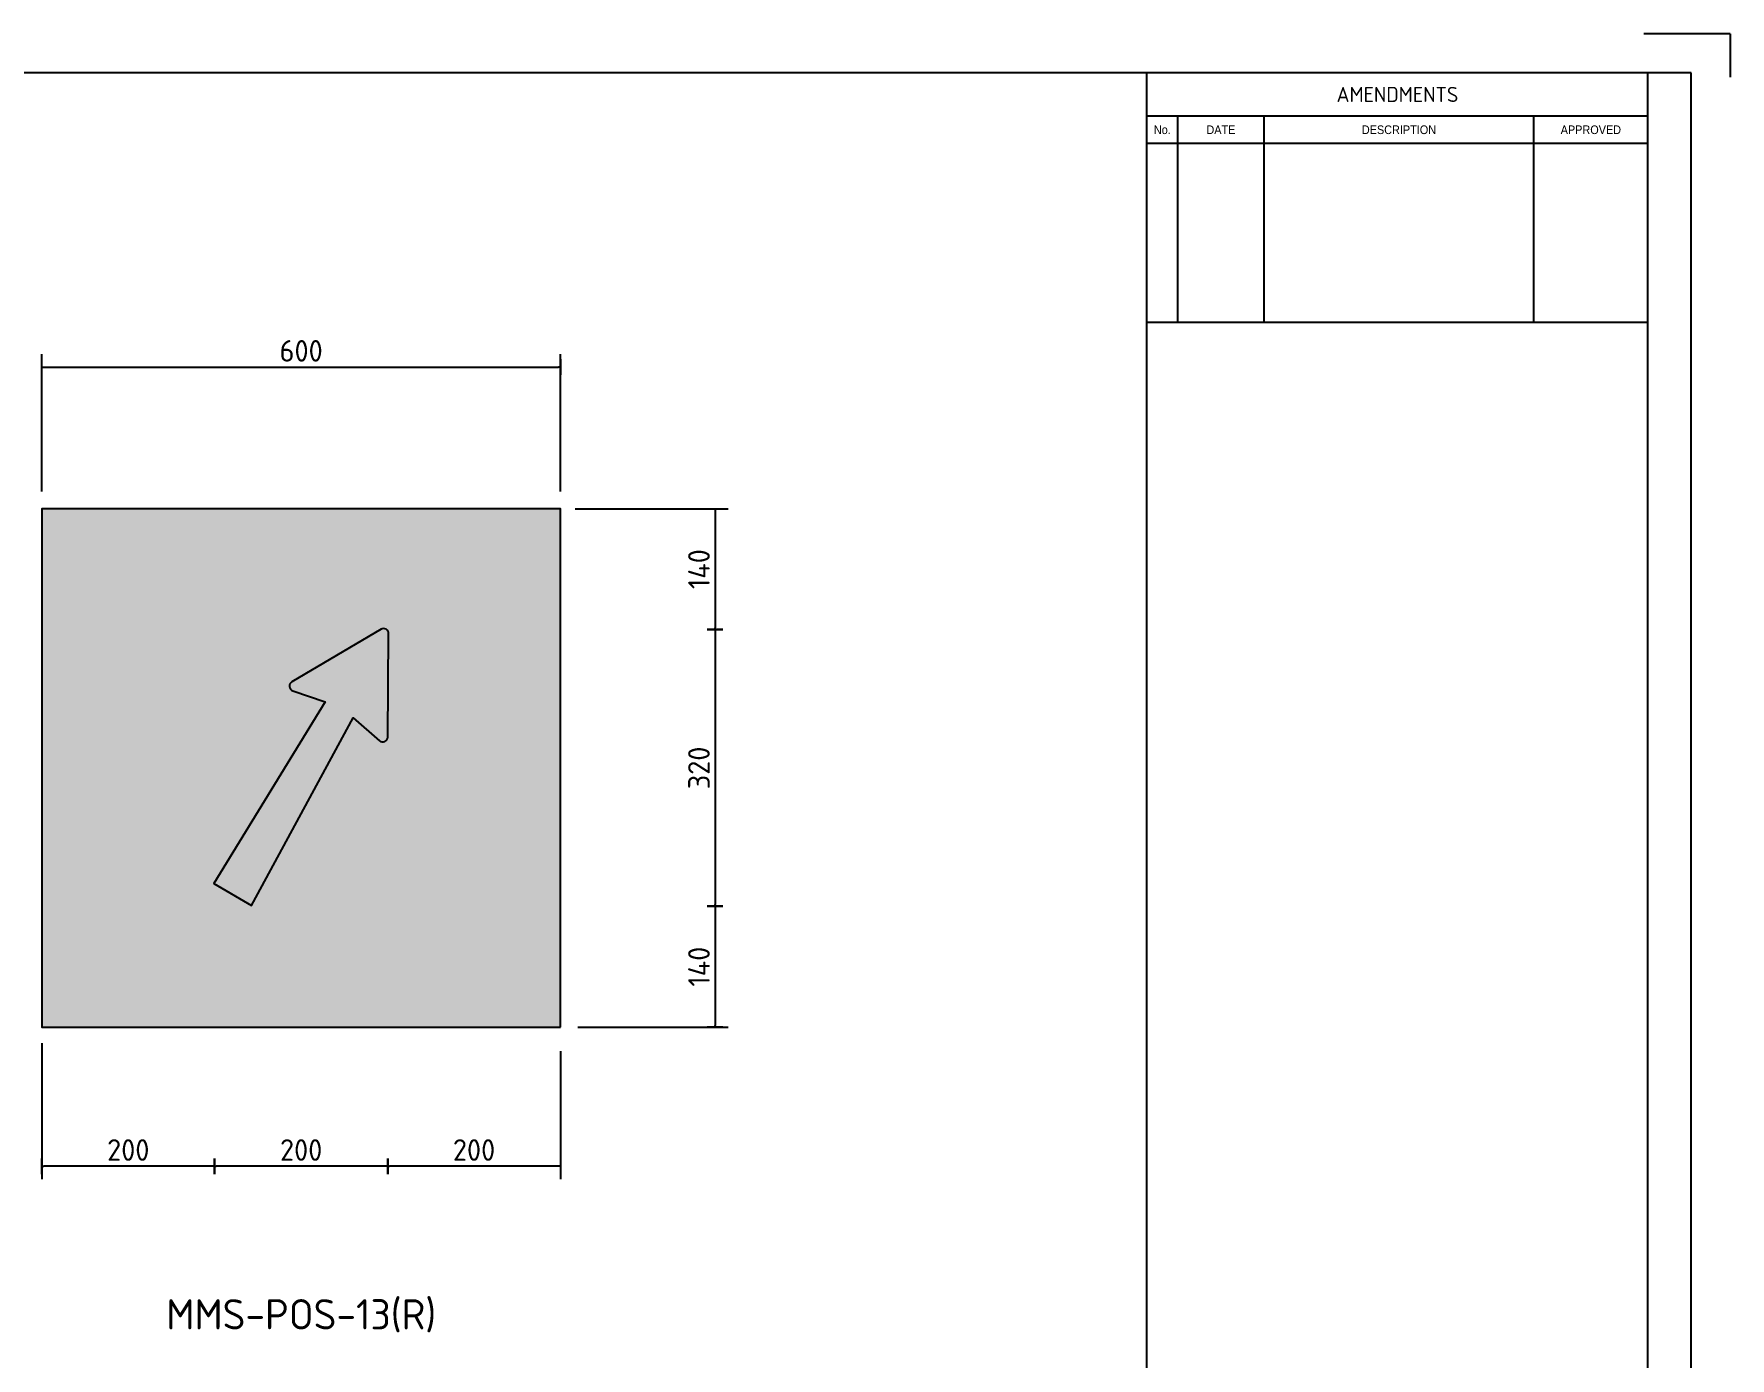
# Model space of a CAD drawing. Extents: x 0 to 420, y 0 to 297.
# Drawn here: x 223.7 to 420, y 143.8 to 297 of the extents above; entities that cross this region are included whole.
import ezdxf
from ezdxf.enums import TextEntityAlignment as Align

# ---------------------------------------------------------------- set-up
doc = ezdxf.new("R2010")
doc.units = 0
doc.header["$LTSCALE"] = 0.3
doc.header["$MEASUREMENT"] = 0
doc.linetypes.add('CENTERX2', pattern=[101.6, 63.5, -12.7, 12.7, -12.7])
doc.layers.get('0').update_dxf_attribs({"linetype": 'CONTINUOUS'})
doc.layers.get('DEFPOINTS').update_dxf_attribs({"linetype": 'CONTINUOUS'})
for name, color, linetype in [('L25', 1, 'CONTINUOUS'), ('L35', 3, 'CONTINUOUS'), ('T25', 1, 'CONTINUOUS'), ('TBLK18', 4, 'CONTINUOUS'), ('TBLK25', 1, 'CONTINUOUS'), ('TBLK35', 3, 'CONTINUOUS'), ('TBLK50', 7, 'CONTINUOUS')]:
    doc.layers.add(name, color=color, linetype=linetype)
doc.layers.add('yellow', color=7, linetype='CONTINUOUS', true_color=0xfedb00)
doc.styles.add('HELVL', font='HELVL.shx', dxfattribs={"height": 2.015})
doc.styles.add('iso', font='iso3098b.shx')
doc.dimstyles.new('SIGNSDIM', dxfattribs={"dimtxt": 2.5, "dimasz": 0.2, "dimexe": 1.5, "dimexo": 2, "dimtad": 1, "dimdec": 4, "dimlfac": 10, "dimrnd": 1, "dimdsep": 46, "dimtxsty": 'iso', "dimblk": 'SGNDIM', "dimcen": 2.5, "dimse2": 1, "dimadec": 0, "dimazin": 0, "dimtfac": 1, "dimtdec": 4, "dimtix": 1, "dimtmove": 0, "dimatfit": 3, "dimldrblk": 'SGNDIM', "dimfxl": 1, "dimtolj": 1, "dimtzin": 0, "dimarcsym": 0})

# ---------------------------------------------------------------- blocks, each defined once
blk = doc.blocks.new('a3amend')
at = {"layer": 'TBLK25'}
for p, q in [((0, -5), (-58, -5)), ((-54.43, -28.9), (-54.43, -5)), ((-44.43, -28.9), (-44.43, -5)), ((-13.22, -28.9), (-13.22, -5)), ((0, -8.2), (-58, -8.2)), ((0, -28.9), (-58, -28.9))]:
    blk.add_line(p, q, dxfattribs=at)
at = {"layer": 'TBLK18', "style": 'HELVL', "width": 0.9}
for s, p in [('No.', (-56.21, -7.09)), ('DATE', (-49.43, -7.09)), ('DESCRIPTION', (-28.82, -7.09)), ('APPROVED', (-6.61, -7.09))]:
    blk.add_text(s, height=1, dxfattribs=at).set_placement(p, align=Align.CENTER)
at = {"layer": 'TBLK25', "style": 'iso'}
blk.add_text('AMENDMENTS', height=1.75, dxfattribs=at).set_placement((-29, -3.38), align=Align.CENTER)
blk = doc.blocks.new('A3BBLK')
at = {"layer": 'TBLK25'}
for q in [(410, 297), (420, 292)]:
    blk.add_line((420, 297), q, dxfattribs=at)
at = {"layer": 'TBLK50'}
for p, q in [((415.5, 292.5), (13, 292.5)), ((352.5, 4.5), (352.5, 292.5)), ((415.5, 4.5), (415.5, 292.5))]:
    blk.add_line(p, q, dxfattribs=at)
blk = doc.blocks.new('a3_in_vtblk std dwg')
at = {"layer": 'TBLK35'}
blk.add_line((410.5, 37), (410.5, 292.5), dxfattribs=at)
blk.add_blockref('A3BBLK', (0, 0))
at = {"layer": 'TBLK18', "style": 'iso'}
blk.add_attdef('MR_DIRECTORATE', text='', height=1.5, dxfattribs=at).set_placement((381.5, 68.12), align=Align.CENTER)
for tag, p in [('STREET_NAME', (355.51, 62.1)), ('SUBURB_POSTCODE', (388.49, 62.1)), ('TELEPHONE_NO.', (368.31, 59.84)), ('FAX_NO.', (393.56, 59.84))]:
    blk.add_attdef(tag, p, '', height=1.5, dxfattribs=at)
at = {"layer": 'TBLK25', "style": 'iso'}
for tag, height, p in [('MR_BRANCH', 2, (381.5, 65.2)), ('ROAD_SECTION', 1.75, (384.5, 29.16)), ('SLK', 1.75, (384.5, 26.11)), ('CHAINAGE', 1.75, (384.5, 19.21))]:
    blk.add_attdef(tag, text='', height=height, dxfattribs=at).set_placement(p, align=Align.CENTER)
for tag, p, height in [('FILE_NUMBER', (371.77, 54.24), 2.5), ('DESIGNED_/_DRAWN', (371.77, 49.49), 2), ('VERIFIED', (371.77, 44.49), 2), ('APPROVED', (371.77, 39.49), 2), ('LOCAL_AUTHORITY', (370.48, 16.73), 1.25)]:
    blk.add_attdef(tag, p, '', height=height, dxfattribs=at)
at = {"layer": 'TBLK35', "style": 'iso', "width": 0.9}
for tag, p in [('ROAD_PROJECT&NUMBER', (384.5, 32.23)), ('DRAWING_DESCRIPTION', (384.5, 22.29))]:
    blk.add_attdef(tag, text='', height=2.5, dxfattribs=at).set_placement(p, align=Align.CENTER)
at = {"layer": 'TBLK50', "style": 'iso'}
blk.add_attdef('MRWA_DRG_NUMBER', (356.29, 6.08), '', height=5, dxfattribs=at)
blk = doc.blocks.new('SGNDIM')
for p, q in [((0, 0), (-1, 0)), ((0, 4.5), (0, -4.5))]:
    blk.add_line(p, q)
blk = doc.blocks.new('*D16')
at = {"layer": 'DEFPOINTS', "color": 0, "transparency": 16777216}
for p in [(264.64, 220.78), (284.62, 181.29), (264.64, 165.95)]:
    blk.add_point(p, dxfattribs=at)
at = {"layer": 'T25', "color": 0, "lineweight": -2, "transparency": 16777216}
for p, q in [((284.62, 179.29), (284.62, 164.45)), ((284.42, 165.95), (264.84, 165.95))]:
    blk.add_line(p, q, dxfattribs=at)
at = {"layer": 'T25', "color": 0, "lineweight": -2, "transparency": 16777216, "xscale": 0.2, "yscale": 0.2, "zscale": 0.2, "rotation": 180}
blk.add_blockref('SGNDIM', (264.64, 165.95), dxfattribs=at)
at = {"layer": 'T25', "color": 0, "lineweight": -2, "transparency": 16777216, "xscale": 0.2, "yscale": 0.2, "zscale": 0.2}
blk.add_blockref('SGNDIM', (284.62, 165.95), dxfattribs=at)
at = {"layer": 'T25', "color": 0, "transparency": 16777216, "insert": (274.63, 167.83), "char_height": 2.5, "attachment_point": 5, "style": 'iso'}
blk.add_mtext('\\A1;200', dxfattribs=at)
blk = doc.blocks.new('*D17')
at = {"layer": 'DEFPOINTS', "color": 0, "transparency": 16777216}
for p in [(244.6, 224.08), (224.62, 182.18), (224.62, 165.95)]:
    blk.add_point(p, dxfattribs=at)
at = {"layer": 'T25', "color": 0, "lineweight": -2, "transparency": 16777216}
for p, q in [((224.62, 180.18), (224.62, 164.45)), ((244.4, 165.95), (224.82, 165.95))]:
    blk.add_line(p, q, dxfattribs=at)
at = {"layer": 'T25', "color": 0, "lineweight": -2, "transparency": 16777216, "xscale": 0.2, "yscale": 0.2, "zscale": 0.2, "rotation": 180}
blk.add_blockref('SGNDIM', (224.62, 165.95), dxfattribs=at)
at = {"layer": 'T25', "color": 0, "lineweight": -2, "transparency": 16777216, "xscale": 0.2, "yscale": 0.2, "zscale": 0.2}
blk.add_blockref('SGNDIM', (244.6, 165.95), dxfattribs=at)
at = {"layer": 'T25', "color": 0, "transparency": 16777216, "insert": (234.61, 167.83), "char_height": 2.5, "attachment_point": 5, "style": 'iso'}
blk.add_mtext('\\A1;200', dxfattribs=at)
blk = doc.blocks.new('*D18')
at = {"layer": 'DEFPOINTS', "color": 0, "transparency": 16777216}
for p in [(284.32, 242.05), (288.21, 228.06), (302.53, 228.06)]:
    blk.add_point(p, dxfattribs=at)
at = {"layer": 'T25', "color": 0, "lineweight": -2, "transparency": 16777216}
for p, q in [((286.32, 242.05), (304.03, 242.05)), ((302.53, 241.85), (302.53, 228.26))]:
    blk.add_line(p, q, dxfattribs=at)
at = {"layer": 'T25', "color": 0, "lineweight": -2, "transparency": 16777216, "xscale": 0.2, "yscale": 0.2, "zscale": 0.2}
for p, rotation in [((302.53, 242.05), 90), ((302.53, 228.06), 270)]:
    blk.add_blockref('SGNDIM', p, dxfattribs=dict(at, rotation=rotation))
at = {"layer": 'T25', "color": 0, "transparency": 16777216, "insert": (300.66, 235.06), "char_height": 2.5, "attachment_point": 5, "rotation": 90, "style": 'iso'}
blk.add_mtext('\\A1;140', dxfattribs=at)
blk = doc.blocks.new('*D19')
at = {"layer": 'DEFPOINTS', "color": 0, "transparency": 16777216}
for p in [(283.25, 196.05), (284.64, 182.05), (302.53, 182.05)]:
    blk.add_point(p, dxfattribs=at)
at = {"layer": 'T25', "color": 0, "lineweight": -2, "transparency": 16777216}
for p, q in [((302.53, 195.85), (302.53, 182.25)), ((286.64, 182.05), (304.03, 182.05))]:
    blk.add_line(p, q, dxfattribs=at)
at = {"layer": 'T25', "color": 0, "lineweight": -2, "transparency": 16777216, "xscale": 0.2, "yscale": 0.2, "zscale": 0.2}
for p, rotation in [((302.53, 196.05), 90), ((302.53, 182.05), 270)]:
    blk.add_blockref('SGNDIM', p, dxfattribs=dict(at, rotation=rotation))
at = {"layer": 'T25', "color": 0, "transparency": 16777216, "insert": (300.66, 189.05), "char_height": 2.5, "attachment_point": 5, "rotation": 90, "style": 'iso'}
blk.add_mtext('\\A1;140', dxfattribs=at)
blk = doc.blocks.new('*D20')
at = {"layer": 'DEFPOINTS', "color": 0, "transparency": 16777216}
for p in [(284.62, 258.45), (224.62, 242.05), (284.62, 242.05)]:
    blk.add_point(p, dxfattribs=at)
at = {"layer": 'T25', "color": 0, "lineweight": -2, "transparency": 16777216}
for p, q in [((224.62, 244.05), (224.62, 259.95)), ((284.62, 244.05), (284.62, 259.95)), ((224.82, 258.45), (284.42, 258.45))]:
    blk.add_line(p, q, dxfattribs=at)
at = {"layer": 'T25', "color": 0, "lineweight": -2, "transparency": 16777216, "xscale": 0.2, "yscale": 0.2, "zscale": 0.2, "rotation": 180}
blk.add_blockref('SGNDIM', (224.62, 258.45), dxfattribs=at)
at = {"layer": 'T25', "color": 0, "lineweight": -2, "transparency": 16777216, "xscale": 0.2, "yscale": 0.2, "zscale": 0.2}
blk.add_blockref('SGNDIM', (284.62, 258.45), dxfattribs=at)
at = {"layer": 'T25', "color": 0, "transparency": 16777216, "insert": (254.62, 260.32), "char_height": 2.5, "attachment_point": 5, "style": 'iso'}
blk.add_mtext('\\A1;600', dxfattribs=at)
blk = doc.blocks.new('*D21')
at = {"layer": 'DEFPOINTS', "color": 0, "transparency": 16777216}
for p in [(244.6, 172.1), (264.64, 172.1), (244.6, 165.95)]:
    blk.add_point(p, dxfattribs=at)
at = {"layer": 'T25', "color": 0, "lineweight": -2, "transparency": 16777216}
blk.add_line((264.44, 165.95), (244.8, 165.95), dxfattribs=at)
at = {"layer": 'T25', "color": 0, "lineweight": -2, "transparency": 16777216, "xscale": 0.2, "yscale": 0.2, "zscale": 0.2, "rotation": 180}
blk.add_blockref('SGNDIM', (244.6, 165.95), dxfattribs=at)
at = {"layer": 'T25', "color": 0, "lineweight": -2, "transparency": 16777216, "xscale": 0.2, "yscale": 0.2, "zscale": 0.2}
blk.add_blockref('SGNDIM', (264.64, 165.95), dxfattribs=at)
at = {"layer": 'T25', "color": 0, "transparency": 16777216, "insert": (254.62, 167.83), "char_height": 2.5, "attachment_point": 5, "style": 'iso'}
blk.add_mtext('\\A1;200', dxfattribs=at)
blk = doc.blocks.new('*D22')
at = {"layer": 'DEFPOINTS', "color": 0, "transparency": 16777216}
for p in [(270.68, 228.06), (270.68, 196.05), (302.53, 196.05)]:
    blk.add_point(p, dxfattribs=at)
at = {"layer": 'T25', "color": 0, "lineweight": -2, "transparency": 16777216}
blk.add_line((302.53, 227.86), (302.53, 196.25), dxfattribs=at)
at = {"layer": 'T25', "color": 0, "lineweight": -2, "transparency": 16777216, "xscale": 0.2, "yscale": 0.2, "zscale": 0.2}
for p, rotation in [((302.53, 228.06), 90), ((302.53, 196.05), 270)]:
    blk.add_blockref('SGNDIM', p, dxfattribs=dict(at, rotation=rotation))
at = {"layer": 'T25', "color": 0, "transparency": 16777216, "insert": (300.66, 212.05), "char_height": 2.5, "attachment_point": 5, "rotation": 90, "style": 'iso'}
blk.add_mtext('\\A1;320', dxfattribs=at)

msp = doc.modelspace()

# ---------------------------------------------------------------- hatches: boundary and pattern name
at = {"layer": 'L25'}
h = msp.add_hatch(color=256, dxfattribs=at)
edge = h.paths.add_edge_path()
edge.add_arc((264.16114, 227.601971), 0.577273, -0.5009578, 120.5009578)
edge.add_line((263.868144, 228.099362), (253.548077, 222.020146))
edge.add_arc((253.841073, 221.522755), 0.577273, 120.5009578, 251.2340359)
edge.add_line((253.655363, 220.976169), (257.401907, 219.703225))
edge.add_line((257.401907, 219.703225), (244.499699, 198.676459))
edge.add_line((244.499699, 198.676459), (248.87824, 196.148507))
edge.add_line((248.87824, 196.148507), (260.636849, 217.83553))
edge.add_line((260.636849, 217.83553), (263.677455, 215.189456))
edge.add_arc((264.056418, 215.624923), 0.577273, 228.96872309, 359.4990422)
edge.add_line((264.633669, 215.619876), (264.738391, 227.596924))
at = {"layer": 'yellow'}
h = msp.add_hatch(color=256, dxfattribs=at)
h.paths.add_polyline_path([(284.619045, 182.054808), (284.619045, 242.054808), (224.619045, 242.054808), (224.619045, 182.054808)])
edge = h.paths.add_edge_path(flags=16)
edge.add_arc((264.16114, 227.601971), 0.577273, 359.4990422, 480.5009578)
edge.add_line((263.868144, 228.099362), (253.548077, 222.020146))
edge.add_arc((253.841073, 221.522755), 0.577273, 120.5009578, 251.2340359)
edge.add_line((253.655363, 220.976169), (257.401907, 219.703225))
edge.add_line((257.401907, 219.703225), (244.499699, 198.676459))
edge.add_line((244.499699, 198.676459), (248.87824, 196.148507))
edge.add_line((248.87824, 196.148507), (260.636849, 217.83553))
edge.add_line((260.636849, 217.83553), (263.677455, 215.189456))
edge.add_arc((264.056418, 215.624923), 0.577273, 228.96872309, 359.4990422)
edge.add_line((264.633669, 215.619876), (264.738391, 227.596924))

# ---------------------------------------------------------------- linework, layer by layer
at = {"layer": 'L25'}
msp.add_lwpolyline([(284.619045, 182.054808), (284.619045, 242.054808), (224.619045, 242.054808), (224.619045, 182.054808)], close=True, dxfattribs=at)
msp.add_lwpolyline([(264.738391, 227.596924, 0.5831939646), (263.868144, 228.099362), (253.548077, 222.020146, 0.6415763171), (253.655363, 220.976169), (257.401907, 219.703225), (244.499699, 198.676459), (248.87824, 196.148507), (260.636849, 217.83553), (263.677455, 215.189456, 0.6403281607), (264.633669, 215.619876)], format="xyb", close=True, dxfattribs=at)

# ---------------------------------------------------------------- block references
msp.add_blockref('a3_in_vtblk std dwg', (0, 0))
at = {"layer": 'TBLK25', "linetype": 'CENTERX2'}
msp.add_blockref('a3amend', (410.499999, 292.5), dxfattribs=at)

# ---------------------------------------------------------------- texts
at = {"layer": 'L35', "style": 'iso'}
msp.add_text('MMS-POS-13(R)', height=3.5, dxfattribs=at).set_placement((254.62881, 147.067734), align=Align.CENTER)

# ---------------------------------------------------------------- dimensions: what is measured, and where the dimension line sits
at = {"layer": 'T25'}
dim = msp.add_linear_dim(base=(284.619045, 258.445956), p1=(224.619045, 242.054808), p2=(284.619045, 242.054808), dimstyle='SIGNSDIM', override={"dimse2": 0}, dxfattribs=at)
dim.commit()
dim.dimension.update_dxf_attribs({"geometry": '*D20', "text_midpoint": (254.619045, 260.320956)})
for base, p1, p2, angle, picture, middle in [((302.530021, 228.061064), (284.320797, 242.054808), (288.207644, 228.061064), 90, '*D18', (300.655021, 235.057936)), ((264.638489, 165.95091), (284.619045, 181.29133), (264.638489, 220.781876), 180, '*D16', (274.628767, 167.82591))]:
    dim = msp.add_linear_dim(base=base, p1=p1, p2=p2, angle=angle, dimstyle='SIGNSDIM', dxfattribs=at)
    dim.commit()
    dim.dimension.update_dxf_attribs({"geometry": picture, "text_midpoint": middle})
for base, p1, p2, angle, override, picture, middle in [((302.530021, 196.048467), (270.675667, 228.061149), (270.675667, 196.048467), 90, {"dimse1": 1}, '*D22', (300.655021, 212.054808)), ((224.619045, 165.95091), (244.599601, 224.084248), (224.619045, 182.180797), 180, {"dimse1": 1, "dimse2": 0}, '*D17', (234.609323, 167.82591)), ((302.530021, 182.054808), (283.249898, 196.048551), (284.640399, 182.054808), 90, {"dimse1": 1, "dimse2": 0}, '*D19', (300.655021, 189.05168)), ((244.59989, 165.95091), (264.6382, 172.09658), (244.59989, 172.09658), 180, {"dimse1": 1}, '*D21', (254.619045, 167.82591))]:
    dim = msp.add_linear_dim(base=base, p1=p1, p2=p2, angle=angle, dimstyle='SIGNSDIM', override=override, dxfattribs=at)
    dim.commit()
    dim.dimension.update_dxf_attribs({"geometry": picture, "text_midpoint": middle})

doc.saveas('drawing.dxf')
